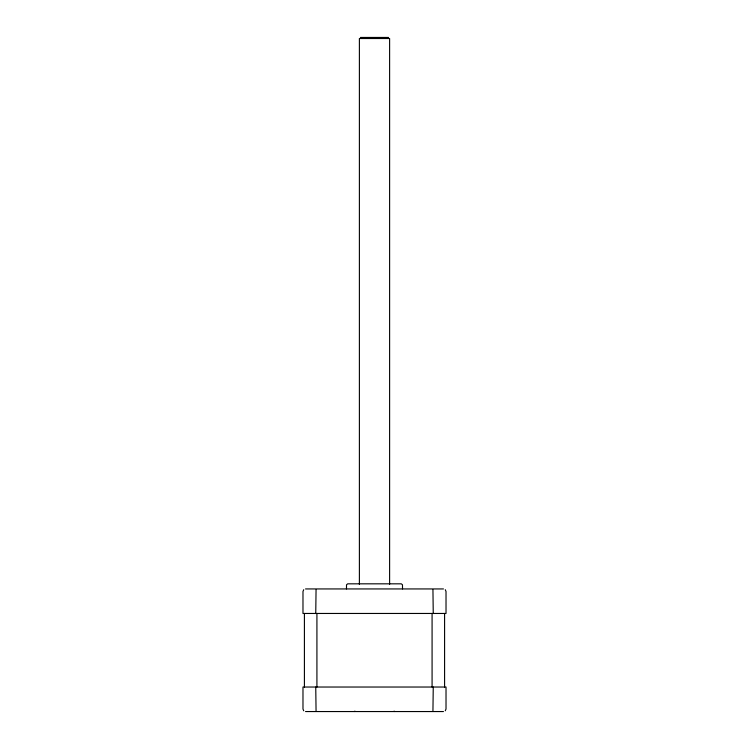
<?xml version="1.0" encoding="UTF-8"?>
<svg xmlns="http://www.w3.org/2000/svg" width="749" height="749" viewBox="0 0 749 749"><rect width="100%" height="100%" fill="white"/><g stroke="black" fill="none" stroke-linecap="round" stroke-linejoin="round"><path stroke-width="1.12" d="M316.059 589.688L315.75 613.459M432.941 710.801L433.25 687.03M303.729 589.688L302.98 591.495L302.98 613.459L446.02 613.459L446.02 591.495L445.271 589.688M445.271 710.801L446.02 708.994L446.02 687.03L302.98 687.03L302.98 708.994L303.729 710.801M354.97 711.176L354.062 711.55M360.447 37.45L388.553 37.45M305.536 588.939L443.464 588.939M305.536 711.55L443.464 711.55M394.938 711.55L394.03 711.176M432.941 589.688L433.25 613.459M316.059 710.801L315.75 687.03M444.588 613.459L444.588 687.03M432.079 613.459L432.079 687.03M402.522 588.939L402.475 584.782L401.305 583.827L347.695 583.827L346.525 584.782L346.478 588.939M389.611 584.37L389.611 38.517L359.389 38.517L359.389 584.37M316.921 613.459L316.921 687.03M304.412 613.459L304.412 687.03"/></g></svg>
